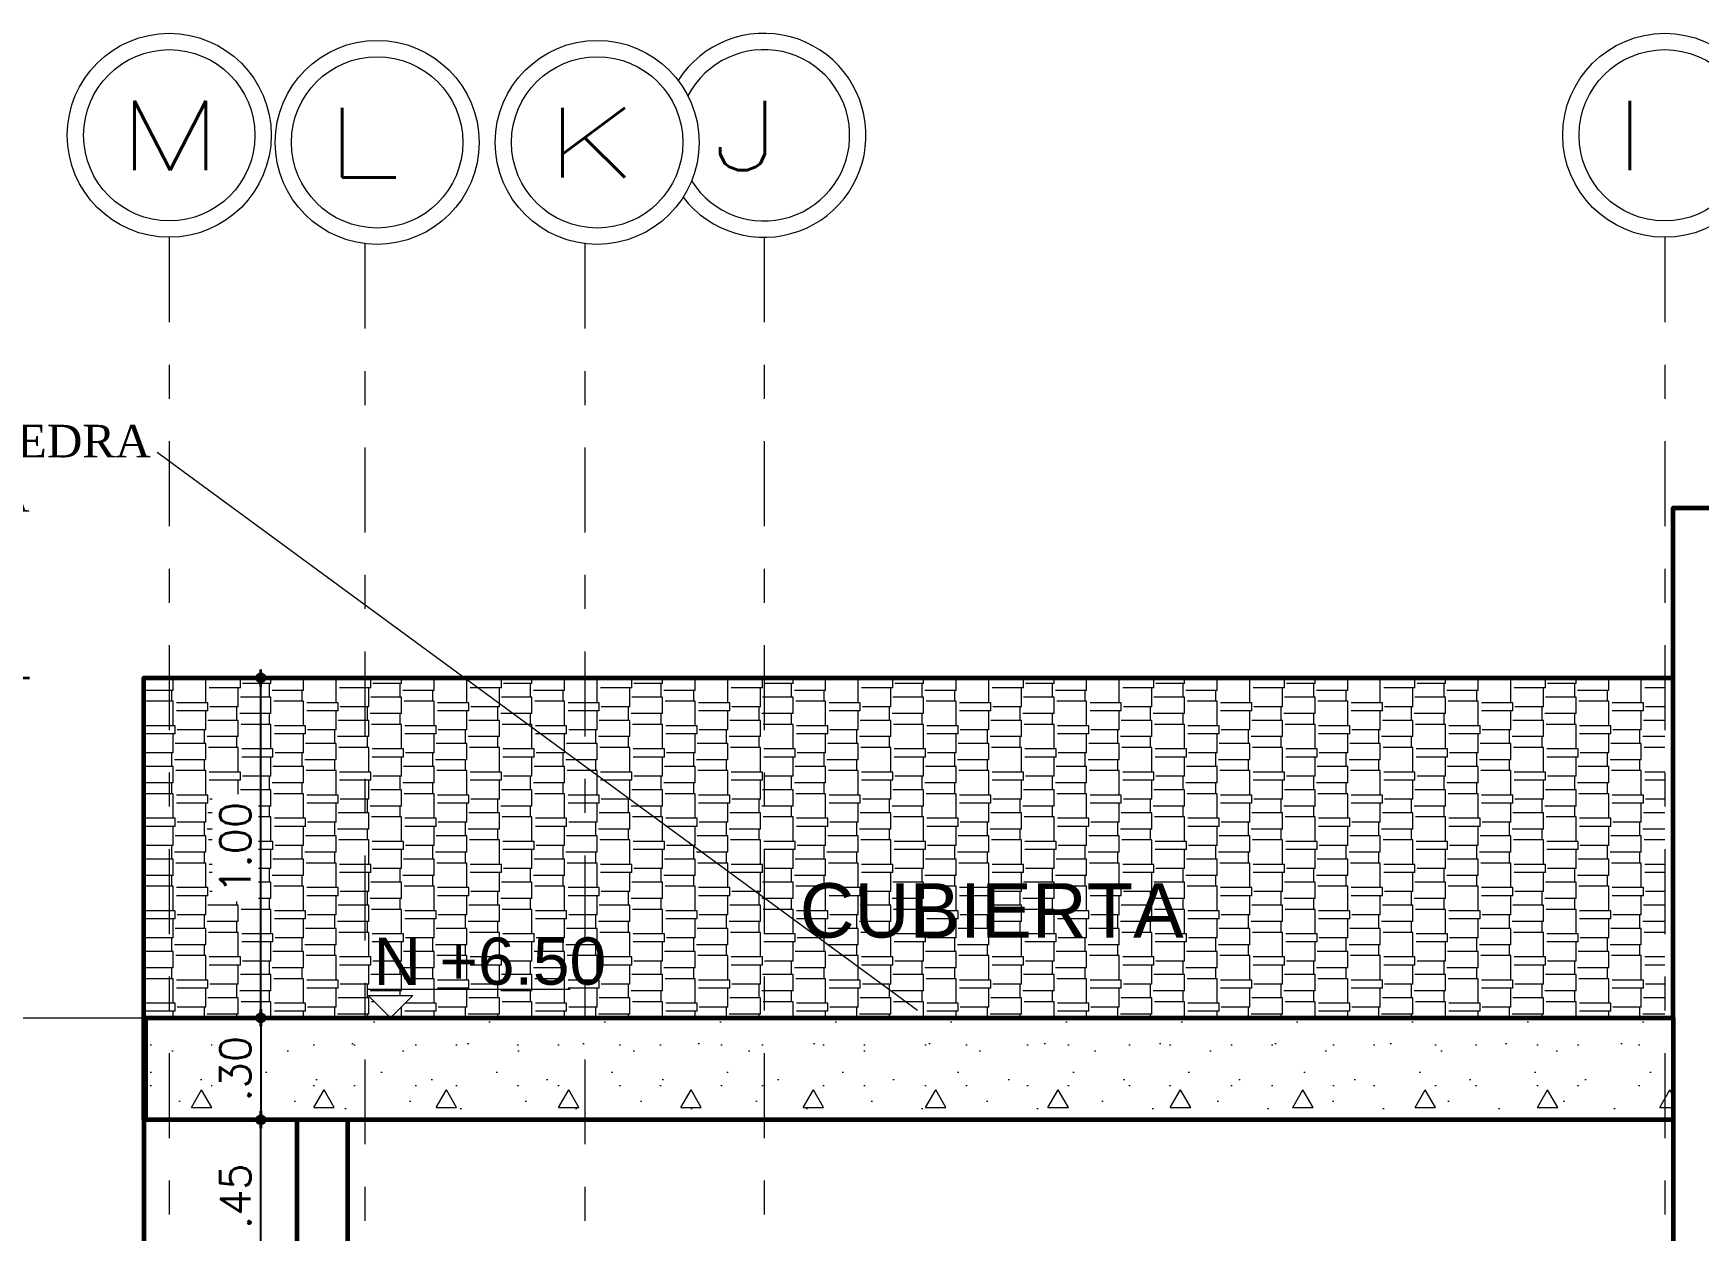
# Model space of a CAD drawing. Header units: metres. Extents: x -50 to 76, y -61 to 14.
# Drawn here: x 22.629 to 27.529, y -48.373 to -44.851 of the extents above; entities that cross this region are included whole.
import ezdxf

# ---------------------------------------------------------------- set-up
doc = ezdxf.new("R2010")
doc.units = ezdxf.units.M
doc.header["$MEASUREMENT"] = 0
doc.set_wipeout_variables(frame=1)
for name, pattern in [('CENTER', [2, 1.25, -0.25, 0.25, -0.25]), ('CENTERX2', [4, 2.5, -0.5, 0.5, -0.5]), ('DASHDOT2', [0.5, 0.25, -0.125, 0, -0.125]), ('Wipeout_Contour', [1, 0, -1])]:
    doc.linetypes.add(name, pattern=pattern)
for name, color, linetype, lineweight in [('1 ACHURADO PLACAS', 45, 'Continuous', 15), ('1 CALCAS', 255, 'Continuous', 60), ('1 NIVELES', 145, 'Continuous', 18), ('1 TEXTOS', 4, 'Continuous', 20), ('_TXT1', 7, 'Continuous', 0), ('achurados', 251, 'Continuous', 0), ('COTAS', 251, 'Continuous', 35), ('EJES', 251, 'CENTERX2', 0), ('F-PLANO 3', 81, 'Continuous', 20), ('TEXTOS', 4, 'Continuous', 25)]:
    doc.layers.add(name, color=color, linetype=linetype, lineweight=lineweight)
doc.layers.add('Nuevo_Estructura - Carga', color=7, linetype='Continuous')
doc.layers.add('TEXT', color=4, linetype='Continuous')
for name, color, linetype, lineweight, true_color in [('Nuevo_Estructura - Carga_Pluma_Nº__169', 7, 'Continuous', 13, 0x68b353), ('Nuevo_Estructura - Carga_Pluma_Nº__29', 7, 'Continuous', 35, 0x3dad99), ('Nuevo_Estructura - Carga_Pluma_Nº__89', 7, 'Continuous', 20, 0x71cebe)]:
    doc.layers.add(name, color=color, linetype=linetype, lineweight=lineweight, true_color=true_color)
doc.styles.add('ARIAL', font='CENTURY.TTF')
doc.styles.add('cotas', font='romans.shx')
doc.styles.add('Estilo_Generado_1', font='arial.ttf')
doc.styles.add('LEROY', font='arial.ttf')
doc.styles.add('ROMANS', font='romans', dxfattribs={"width": 0.7})
doc.dimstyles.new('COT-50', dxfattribs={"dimscale": 0.5, "dimtxt": 0.18, "dimasz": 0.05, "dimexe": 0.08, "dimexo": 0.1, "dimgap": 0.06, "dimtad": 1, "dimzin": 4, "dimdsep": 46, "dimtxsty": 'cotas', "dimblk1": 'COTA', "dimblk2": 'COTA', "dimsah": 1, "dimcen": 0.09, "dimse1": 1, "dimse2": 1, "dimclrd": 256, "dimclre": 253, "dimclrt": 14, "dimadec": 0, "dimazin": 0, "dimtfac": 1, "dimtix": 1, "dimtmove": 0, "dimatfit": 3, "dimldrblk": 'COTA', "dimfxl": 1, "dimtfill": 1, "dimtfillclr": 256, "dimtolj": 1, "dimtzin": 12, "dimarcsym": 0})

# ---------------------------------------------------------------- blocks, each defined once
blk = doc.blocks.new('COTA')
for p, q in [((-1, 0), (1, 0)), ((0, 1.5), (0, -1.5))]:
    blk.add_line(p, q)
blk.add_circle((0, 0), 0.5)
blk = doc.blocks.new('*D875')
at = {"layer": 'COTAS', "lineweight": -2, "transparency": 16777216}
blk.add_line((22.5802, -46.7719), (22.5802, -54.2219), dxfattribs=at)
at = {"layer": 'Defpoints', "color": 0, "transparency": 16777216}
for p in [(22.9539, -46.7469), (22.5802, -54.2469), (23.6539, -54.2469)]:
    blk.add_point(p, dxfattribs=at)
at = {"layer": 'COTAS', "lineweight": -2, "transparency": 16777216, "xscale": 0.025, "yscale": 0.025, "zscale": 0.025}
for p, rotation in [((22.5802, -46.7469), 90), ((22.5802, -54.2469), 270)]:
    blk.add_blockref('COTA', p, dxfattribs=dict(at, rotation=rotation))
at = {"layer": 'COTAS', "color": 14, "transparency": 16777216, "insert": (22.5052, -50.4969), "char_height": 0.09, "attachment_point": 5, "rotation": 90, "style": 'cotas', "bg_fill": 3, "box_fill_scale": 1.25, "bg_fill_color": 256, "bg_fill_true_color": 13158600, "bg_fill_transparency": 0}
blk.add_mtext('\\A1;7.50', dxfattribs=at)
blk = doc.blocks.new('*D876')
at = {"layer": 'COTAS', "lineweight": -2, "transparency": 16777216}
blk.add_line((23.2982, -47.7219), (23.2982, -46.7719), dxfattribs=at)
at = {"layer": 'Defpoints', "color": 0, "transparency": 16777216}
for p in [(22.9539, -46.7469), (23.2982, -46.7469), (22.9539, -47.7469)]:
    blk.add_point(p, dxfattribs=at)
at = {"layer": 'COTAS', "lineweight": -2, "transparency": 16777216, "xscale": 0.025, "yscale": 0.025, "zscale": 0.025}
for p, rotation in [((23.2982, -46.7469), 90), ((23.2982, -47.7469), 270)]:
    blk.add_blockref('COTA', p, dxfattribs=dict(at, rotation=rotation))
at = {"layer": 'COTAS', "color": 14, "transparency": 16777216, "insert": (23.2232, -47.2469), "char_height": 0.09, "attachment_point": 5, "rotation": 90, "style": 'cotas', "bg_fill": 3, "box_fill_scale": 1.25, "bg_fill_color": 256, "bg_fill_true_color": 13158600, "bg_fill_transparency": 0}
blk.add_mtext('\\A1;1.00', dxfattribs=at)
blk = doc.blocks.new('*D877')
at = {"layer": 'COTAS', "lineweight": -2, "transparency": 16777216}
blk.add_line((23.2982, -47.7719), (23.2982, -48.0219), dxfattribs=at)
at = {"layer": 'Defpoints', "color": 0, "transparency": 16777216}
for p in [(22.9539, -47.7469), (22.9539, -48.0469), (23.2982, -48.0469)]:
    blk.add_point(p, dxfattribs=at)
at = {"layer": 'COTAS', "lineweight": -2, "transparency": 16777216, "xscale": 0.025, "yscale": 0.025, "zscale": 0.025}
for p, rotation in [((23.2982, -47.7469), 90), ((23.2982, -48.0469), 270)]:
    blk.add_blockref('COTA', p, dxfattribs=dict(at, rotation=rotation))
at = {"layer": 'COTAS', "color": 14, "transparency": 16777216, "insert": (23.2232, -47.8969), "char_height": 0.09, "attachment_point": 5, "rotation": 90, "style": 'cotas', "bg_fill": 3, "box_fill_scale": 1.25, "bg_fill_color": 256, "bg_fill_true_color": 13158600, "bg_fill_transparency": 0}
blk.add_mtext('\\A1;.30', dxfattribs=at)
blk = doc.blocks.new('*D878')
at = {"layer": 'COTAS', "lineweight": -2, "transparency": 16777216}
blk.add_line((23.2982, -48.4719), (23.2982, -48.0719), dxfattribs=at)
at = {"layer": 'Defpoints', "color": 0, "transparency": 16777216}
for p in [(23.2982, -48.0469), (23.4039, -48.0469), (23.4039, -48.4969)]:
    blk.add_point(p, dxfattribs=at)
at = {"layer": 'COTAS', "lineweight": -2, "transparency": 16777216, "xscale": 0.025, "yscale": 0.025, "zscale": 0.025}
for p, rotation in [((23.2982, -48.0469), 90), ((23.2982, -48.4969), 270)]:
    blk.add_blockref('COTA', p, dxfattribs=dict(at, rotation=rotation))
at = {"layer": 'COTAS', "color": 14, "transparency": 16777216, "insert": (23.2232, -48.2719), "char_height": 0.09, "attachment_point": 5, "rotation": 90, "style": 'cotas', "bg_fill": 3, "box_fill_scale": 1.25, "bg_fill_color": 256, "bg_fill_true_color": 13158600, "bg_fill_transparency": 0}
blk.add_mtext('\\A1;.45', dxfattribs=at)

msp = doc.modelspace()

# ---------------------------------------------------------------- hatches: boundary and pattern name
at = {"layer": '1 ACHURADO PLACAS'}
h = msp.add_hatch(dxfattribs=at)
h.set_pattern_fill('AR-RSHKE', color=256, scale=0.008, angle=90)
h.paths.add_polyline_path([(27.4289, -46.7469), (24.7789, -46.7469), (24.7789, -47.7469), (27.4289, -47.7469)])
h.paths.add_polyline_path([(24.7789, -46.7469), (24.2514, -46.7469), (24.2514, -47.7469), (24.7789, -47.7469)])
h.paths.add_polyline_path([(24.2514, -46.7469), (23.6039, -46.7469), (23.6039, -47.7469), (23.6799, -47.7469), (23.6146, -47.6818), (23.7452, -47.6818), (23.6799, -47.7469), (24.2514, -47.7469)])
h.paths.add_polyline_path([(23.6039, -46.7469), (23.0289, -46.7469), (23.0289, -47.7469), (23.6039, -47.7469)])
h.paths.add_polyline_path([(23.0289, -46.7469), (22.9539, -46.7469), (22.9539, -47.7469), (23.0289, -47.7469)])
h.paths.add_polyline_path([(24.8326, -47.5998), (26.0431, -47.5998), (26.0431, -47.27), (24.8326, -47.27)], flags=24)
h.paths.add_polyline_path([(23.5944, -47.688), (24.3501, -47.6871), (24.3498, -47.4745), (23.5941, -47.4753)], flags=9)

# ---------------------------------------------------------------- linework, layer by layer
at = {"layer": '1 NIVELES', "color": 2, "linetype": 'CENTER'}
for p, q in [((23.6121, -47.6629), (24.2088, -47.6629)), ((23.6146, -47.6818), (23.7452, -47.6818))]:
    msp.add_line(p, q, dxfattribs=at)
at = {"layer": 'achurados', "color": 251, "linetype": 'ByBlock'}
for centre in [(23.0289, -45.1507), (23.6405, -45.1715), (24.288, -45.1715), (27.4289, -45.1507)]:
    msp.add_circle(centre, 0.3, dxfattribs=at)
msp.add_arc((24.7789, -45.1507), 0.3, 217.4534, 147.3961, dxfattribs=at)
at = {"layer": 'F-PLANO 3', "color": 1, "linetype": 'ByBlock'}
for centre in [(23.0289, -45.1507), (23.6405, -45.1715), (24.288, -45.1715), (27.4289, -45.1507)]:
    msp.add_circle(centre, 0.252, dxfattribs=at)
msp.add_arc((24.7789, -45.1507), 0.252, 212.2163, 152.6332, dxfattribs=at)

# ---------------------------------------------------------------- texts
at = {"layer": '1 TEXTOS', "insert": (24.8837, -47.351), "char_height": 0.16, "attachment_point": 1, "style": 'Estilo_Generado_1'}
msp.add_mtext('\\A1;CUBIERTA', dxfattribs=at)
at = {"layer": '_TXT1', "style": 'ROMANS', "width": 1.5}
for s, p in [('M', (22.8738, -45.2536)), ('L', (23.4855, -45.2744)), ('K', (24.133, -45.2744)), ('J', (24.6238, -45.2536)), ('I', (27.2738, -45.2536))]:
    msp.add_text(s, height=0.2042, dxfattribs=at).set_placement(p)
at = {"layer": 'TEXT', "insert": (22.1731, -46.0024), "char_height": 0.096, "width": 1.681384, "attachment_point": 2, "style": 'ARIAL'}
msp.add_mtext('BARRAGAN EN PIEDRA LAJA NEGRA', dxfattribs=at)
at = {"layer": 'TEXTOS', "color": 2, "style": 'LEROY'}
msp.add_text('N +6.50', height=0.13885, rotation=0.0654, dxfattribs=at).set_placement((23.6298, -47.6502))

# ---------------------------------------------------------------- next in the draw order: wipeouts: each hides what was drawn before it
at = {"color": 254, "linetype": 'Wipeout_Contour', "lineweight": 0, "ltscale": 34.73878}
msp.add_wipeout([(22.9616, -47.7469), (22.9539, -47.7469), (22.9539, -48.0469), (22.9616, -48.0469)], dxfattribs=at).dxf.layer = 'Nuevo_Estructura - Carga'

# ---------------------------------------------------------------- next in the draw order: wipeouts: each hides what was drawn before it
at = {"color": 254, "linetype": 'Wipeout_Contour', "lineweight": 0, "ltscale": 30.653372}
msp.add_wipeout([(22.9616, -48.0469), (27.4539, -48.0469), (27.4539, -47.7469), (22.9616, -47.7469)], dxfattribs=at).dxf.layer = 'Nuevo_Estructura - Carga'

# ---------------------------------------------------------------- next in the draw order: hatches: boundary and pattern name
at = {"layer": 'Nuevo_Estructura - Carga_Pluma_Nº__169', "linetype": 'Continuous', "lineweight": 13, "true_color": 0x68b353}
h = msp.add_hatch(dxfattribs=at)
h.set_pattern_fill('HORMIGÓN_ARMADO', color=85, style=0, pattern_type=2)
h.set_pattern_definition([(0, (28.8539, -54.24685), (0, 0.62354), [0.06, -0.3]), (0, (29.0339, -53.9351), (0, 0.62354), [0.06, -0.3]), (60, (28.8539, -54.24685), (-0.54, 0.31177), [0.06, -0.3]), (60, (29.2139, -54.24685), (-0.54, 0.31177), [0.06, -0.3]), (120, (28.9139, -54.24685), (0.54, 0.31177), [0.06, -0.3]), (120, (29.2739, -54.24685), (0.54, 0.31177), [0.06, -0.3]), (0, (28.85388, -54.18685), (0, 0.12), [0, -0.12, 0, -0.18]), (45, (28.91388, -54.18685), (-0.0848528, 0.0848528), [0, -0.09, 0, -0.15])])
h.paths.add_polyline_path([(22.9616, -48.0469), (27.4539, -48.0469), (27.4539, -47.7469), (22.9616, -47.7469)])

# ---------------------------------------------------------------- next in the draw order: linework, layer by layer
at = {"layer": '1 CALCAS'}
for p, q in [((22.9539, -48.0469), (22.9539, -50.9969)), ((27.4539, -48.0469), (27.4539, -50.9969))]:
    msp.add_line(p, q, dxfattribs=at)
for points in [[(27.4539, -47.7469), (27.4539, -46.2469), (27.6039, -46.2469), (27.6039, -47.8969)], [(22.9539, -47.7469), (22.9539, -46.7469), (27.4539, -46.7469)], [(23.4039, -48.0469), (23.4039, -48.4969), (23.5539, -48.4969), (23.5539, -48.0469)]]:
    msp.add_lwpolyline(points, dxfattribs=at)
msp.add_lwpolyline([(22.9539, -47.7469), (27.4539, -47.7469), (27.4539, -48.0469), (22.9539, -48.0469)], close=True, dxfattribs=at)
at = {"layer": '1 NIVELES', "color": 2, "linetype": 'CENTER'}
for q in [(23.6146, -47.6818), (23.7452, -47.6818)]:
    msp.add_line((23.6799, -47.7469), q, dxfattribs=at)
at = {"layer": '1 NIVELES'}
msp.add_line((20.1688, -47.7469), (22.9539, -47.7469), dxfattribs=at)
at = {"layer": 'EJES', "linetype": 'DASHDOT2'}
for p, q in [((23.0289, -45.4507), (23.0289, -55.6003)), ((23.6039, -45.4692), (23.6039, -55.6003)), ((24.2514, -45.4692), (24.2514, -55.6003)), ((24.7789, -45.4507), (24.7789, -55.6003)), ((27.4289, -45.4507), (27.4289, -55.6003))]:
    msp.add_line(p, q, dxfattribs=at)
at = {"layer": 'Nuevo_Estructura - Carga_Pluma_Nº__29', "color": 135, "linetype": 'Continuous', "lineweight": 35, "true_color": 0x3dad99}
for p, q in [((22.9616, -47.7469), (22.9616, -48.0469)), ((27.4539, -47.7469), (22.9616, -47.7469)), ((27.4539, -47.7469), (27.4539, -48.0469)), ((23.4039, -48.0469), (22.9616, -48.0469)), ((23.5539, -48.0469), (23.4039, -48.0469)), ((27.4539, -48.0469), (23.5539, -48.0469))]:
    msp.add_line(p, q, dxfattribs=at)
at = {"layer": 'Nuevo_Estructura - Carga_Pluma_Nº__89', "color": 123, "linetype": 'Continuous', "lineweight": 20, "true_color": 0x71cebe}
for p, q in [((22.9539, -47.7469), (22.9616, -47.7469)), ((22.9539, -48.0469), (22.9539, -47.7469)), ((22.9539, -48.0469), (22.9616, -48.0469))]:
    msp.add_line(p, q, dxfattribs=at)

# ---------------------------------------------------------------- next in the draw order: dimensions: what is measured, and where the dimension line sits
at = {"layer": 'COTAS'}
dim = msp.add_linear_dim(base=(22.5802, -54.2469), p1=(22.9539, -46.7469), p2=(23.6539, -54.2469), angle=90, dimstyle='COT-50', dxfattribs=at)
dim.commit()
dim.dimension.update_dxf_attribs({"geometry": '*D875', "text_midpoint": (22.5052, -50.4969)})

# ---------------------------------------------------------------- next in the draw order: dimensions: what is measured, and where the dimension line sits
dim = msp.add_linear_dim(base=(23.2982, -46.7469), p1=(22.9539, -47.7469), p2=(22.9539, -46.7469), angle=90, dimstyle='COT-50', dxfattribs=at)
dim.commit()
dim.dimension.update_dxf_attribs({"geometry": '*D876', "text_midpoint": (23.2232, -47.2469)})

# ---------------------------------------------------------------- next in the draw order: dimensions: what is measured, and where the dimension line sits
dim = msp.add_linear_dim(base=(23.2982, -48.0469), p1=(22.9539, -47.7469), p2=(22.9539, -48.0469), angle=90, dimstyle='COT-50', dxfattribs=at)
dim.commit()
dim.dimension.update_dxf_attribs({"geometry": '*D877', "text_midpoint": (23.2232, -47.8969)})

# ---------------------------------------------------------------- next in the draw order: linework, layer by layer
at = {"layer": '1 NIVELES'}
msp.add_line((22.9932, -46.0834), (25.2309, -47.7246), dxfattribs=at)

# ---------------------------------------------------------------- next in the draw order: dimensions: what is measured, and where the dimension line sits
at = {"layer": 'COTAS'}
dim = msp.add_linear_dim(base=(23.2982, -48.0469), p1=(23.4039, -48.4969), p2=(23.4039, -48.0469), angle=90, dimstyle='COT-50', dxfattribs=at)
dim.commit()
dim.dimension.update_dxf_attribs({"geometry": '*D878', "text_midpoint": (23.2232, -48.2719)})

doc.saveas('drawing.dxf')
